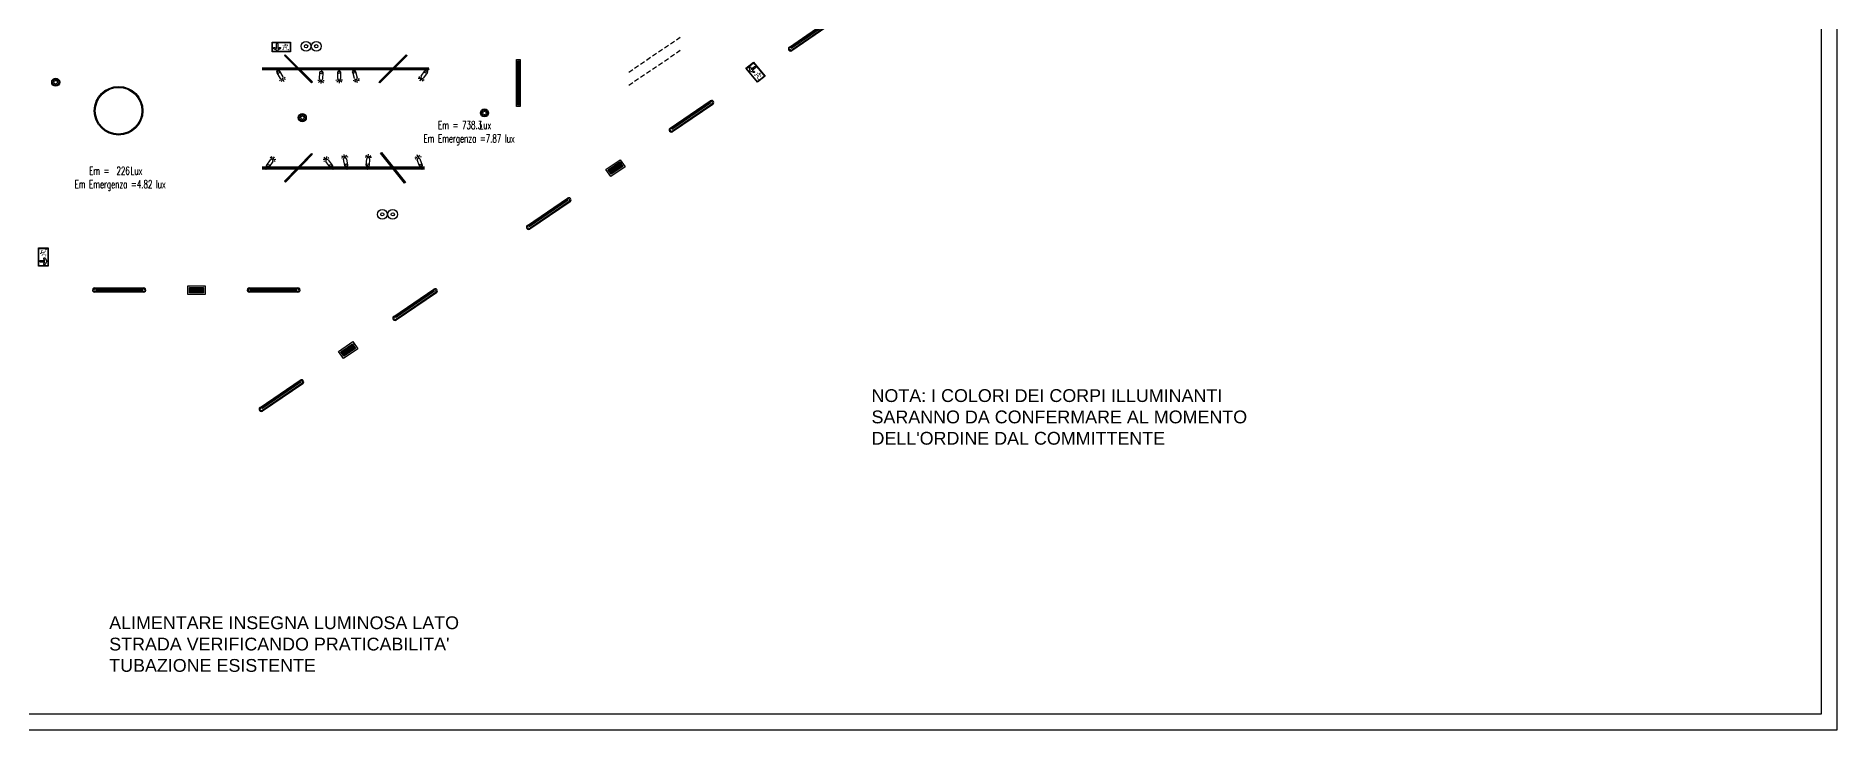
# Model space of a CAD drawing. Header units: millimetres. Extents: x 10518 to 18958, y -3857 to 2113.
# Drawn here: x 13332 to 18958, y -3857 to -1688 of the extents above; entities that cross this region are included whole.
import ezdxf
from ezdxf import colors
from ezdxf.entities.mleader import LeaderData, LeaderLine
from ezdxf.enums import TextEntityAlignment as Align
from ezdxf.math import Vec2, Vec3

# ---------------------------------------------------------------- set-up
doc = ezdxf.new("R2010")
doc.units = ezdxf.units.MM
doc.linetypes.add('35', pattern=[1.5, 0.5, -0.25, 0.5, -0.25])
doc.linetypes.add('Tratteggio', pattern=[0.25, 0.15, -0.1])
doc.layers.add('00 TESTO', color=7, linetype='Continuous', lineweight=0)
for name, color, linetype in [('EM', 4, 'Continuous'), ('LC', 3, 'Continuous'), ('SCRITTE1', 90, 'Continuous'), ('TESTI', 7, 'Continuous'), ('VOLTE', 5, 'Continuous')]:
    doc.layers.add(name, color=color, linetype=linetype)
doc.styles.add('1', font='SIMPLEX', dxfattribs={"width": 0.65})
doc.styles.add('ROMANS', font='romans', dxfattribs={"height": 2.5})
doc.styles.get("Standard").update_dxf_attribs({"font": 'arial.ttf'})

# ---------------------------------------------------------------- blocks, each defined once
blk = doc.blocks.new('3143_2_1')
for points in [[(-5.5, 73.2), (5.5, 73.2), (5.5, -73.2), (-5.5, -73.2)], [(-4.5, 72.2), (4.5, 72.2), (4.5, -72.2), (-4.5, -72.2)]]:
    blk.add_lwpolyline(points, close=True)
at = {"color": 2}
blk.add_lwpolyline([(-0.5, 68.2), (0.5, 68.2), (0.5, -68.2), (-0.5, -68.2)], close=True, dxfattribs=at)
blk = doc.blocks.new('5299_2_0')
for p, q in [((-5.6, 0), (-9.6, 0)), ((0, 9.6), (0, 5.6)), ((9.6, 0), (5.6, 0)), ((0, -5.6), (0, -9.6))]:
    blk.add_line(p, q)
for radius in [12.6, 9.58, 5.58]:
    blk.add_circle((0, 0), radius)
blk = doc.blocks.new('emer')
for points in [[(1047.689, 696.966), (1048.115, 696.966), (1048.115, 696.74), (1047.689, 696.74)], [(1047.699, 696.956), (1048.105, 696.956), (1048.105, 696.75), (1047.699, 696.75)]]:
    blk.add_lwpolyline(points, close=True)
for points, const_width in [([(1047.73, 696.811, -1.039456), (1047.744, 696.84), (1047.788, 696.818), (1047.788, 696.921, -1.036495), (1047.818, 696.921), (1047.818, 696.818), (1047.862, 696.84, -1.039456), (1047.876, 696.811), (1047.803, 696.774)], 0.00324), ([(1047.982, 696.921, 1), (1047.994, 696.915, 1)], 0.0138)]:
    blk.add_lwpolyline(points, format="xyb", close=True, dxfattribs=dict(const_width=const_width))
blk.add_lwpolyline([(1047.729, 696.81, -1.037578), (1047.745, 696.842), (1047.786, 696.821), (1047.786, 696.921, -1.034653), (1047.82, 696.921), (1047.82, 696.821), (1047.861, 696.842, -1.037578), (1047.877, 696.81), (1047.803, 696.773)], format="xyb", close=True)
at = {"const_width": 0.0121}
for points in [[(1047.995, 696.902), (1047.967, 696.871), (1047.93, 696.887)], [(1047.995, 696.902), (1048.05, 696.898), (1048.054, 696.868)], [(1047.999, 696.902), (1048.02, 696.838), (1048.025, 696.801), (1048.077, 696.803), (1048.073, 696.777)], [(1048.016, 696.837), (1047.956, 696.843), (1047.953, 696.789), (1047.922, 696.8)]]:
    blk.add_lwpolyline(points, dxfattribs=at)
blk = doc.blocks.new('P')
at = {"transparency": 16777216}
for radius in [9.6, 3.2]:
    blk.add_circle((0, 0), radius, dxfattribs=at)
at = {"layer": 'TESTI', "color": 7, "transparency": 16777216, "style": 'ROMANS'}
blk.add_attdef('P', text='', height=13, dxfattribs=at).set_placement((-10.5, 11.1), align=Align.RIGHT)
blk.add_attdef('P', (10, 11.1), '', height=13, dxfattribs=at)
blk = doc.blocks.new('one ring 123 w')
for radius in [76, 73]:
    blk.add_circle((0, 0), radius)
blk = doc.blocks.new('*U41')
at = {"color": 2, "const_width": 2}
blk.add_lwpolyline([(-59.5, 0), (59.3, 0)], dxfattribs=at)
blk.add_lwpolyline([(60, 1.9), (60, -1.9), (-60, -1.9), (-60, 1.9)], close=True)
blk = doc.blocks.new('*U51')
at = {"color": 2}
for p, q in [((0, -36.2), (3.6, -35.2)), ((8, -35.9), (4.2, -41.9)), ((10.2, -35.5), (12.4, -43.1)), ((12.6, -34.5), (19.1, -36.9)), ((15.6, -31.7), (19.3, -30.7))]:
    blk.add_line(p, q, dxfattribs=at)
at = {"layer": 'LC'}
for p, q in [((0, 0), (2.7, -9.5)), ((4.1, -30.4), (-1.5, -10.8)), ((7, -8.3), (12.7, -27.9))]:
    blk.add_line(p, q, dxfattribs=at)
for centre, radius in [((0, 0), 2.88), ((2.7, -9.5), 4.46)]:
    blk.add_circle(centre, radius, dxfattribs=at)
blk.add_arc((8.4, -29.2), 4.46, 196.0545, 16.0545, dxfattribs=at)
blk = doc.blocks.new('*U95')
at = {"color": 2}
for p, q in [((-9.8, -34.9), (-6, -34.8)), ((-2, -36.7), (-7.3, -41.4)), ((0.2, -37), (0.3, -44.9)), ((2.8, -36.6), (8.4, -40.7)), ((6.4, -34.8), (10.3, -34.7))]:
    blk.add_line(p, q, dxfattribs=at)
at = {"layer": 'LC'}
for p, q in [((0, 0), (0.1, -9.9)), ((-4.3, -30.4), (-4.4, -10)), ((4.5, -9.9), (4.6, -30.3))]:
    blk.add_line(p, q, dxfattribs=at)
for centre, radius in [((0, 0), 2.88), ((0.1, -9.9), 4.46)]:
    blk.add_circle(centre, radius, dxfattribs=at)
blk.add_arc((0.2, -30.3), 4.46, 180.3511, 0.3511, dxfattribs=at)
blk = doc.blocks.new('*U94')
at = {"color": 2}
for p, q in [((-11.7, -34.3), (-7.8, -34.5)), ((-3.9, -36.6), (-9.5, -41)), ((-1.7, -36.9), (-2.1, -44.8)), ((0.8, -36.7), (6.2, -41)), ((4.6, -35.1), (8.4, -35.2))]:
    blk.add_line(p, q, dxfattribs=at)
at = {"layer": 'LC'}
for p, q in [((0, 0), (-0.5, -9.9)), ((-5.9, -30.1), (-4.9, -9.7)), ((4, -10.1), (3, -30.5))]:
    blk.add_line(p, q, dxfattribs=at)
for centre, radius in [((0, 0), 2.88), ((-0.5, -9.9), 4.46)]:
    blk.add_circle(centre, radius, dxfattribs=at)
blk.add_arc((-1.4, -30.3), 4.46, 177.3243, 357.3243, dxfattribs=at)
blk = doc.blocks.new('*U54')
at = {"color": 2}
for p, q in [((9.1, -35.1), (12.4, -33.1)), ((16.9, -32.7), (14.6, -39.5)), ((18.9, -31.8), (22.9, -38.6)), ((20.9, -30.2), (27.8, -30.9)), ((23.1, -26.8), (26.4, -24.8))]:
    blk.add_line(p, q, dxfattribs=at)
at = {"layer": 'LC'}
for p, q in [((0, 0), (5.1, -8.5)), ((11.7, -28.4), (1.2, -10.8)), ((8.9, -6.3), (19.3, -23.8))]:
    blk.add_line(p, q, dxfattribs=at)
for centre, radius in [((0, 0), 2.88), ((5.1, -8.5), 4.46)]:
    blk.add_circle(centre, radius, dxfattribs=at)
blk.add_arc((15.5, -26.1), 4.46, 210.6952, 30.6952, dxfattribs=at)
blk = doc.blocks.new('*U53')
at = {"color": 2}
for p, q in [((-23.4, -28.4), (-30.5, -29)), ((-28.6, -22.3), (-25.5, -24.5)), ((-21.7, -29.9), (-26.3, -36.3)), ((-19.5, -31.1), (-17.3, -37.7)), ((-15.4, -31.8), (-12.3, -34.1))]:
    blk.add_line(p, q, dxfattribs=at)
at = {"layer": 'LC'}
for p, q in [((0, 0), (-5.8, -8)), ((-21.4, -21.9), (-9.4, -5.4)), ((-2.2, -10.7), (-14.2, -27.2))]:
    blk.add_line(p, q, dxfattribs=at)
for centre, radius in [((0, 0), 2.88), ((-5.8, -8), 4.46)]:
    blk.add_circle(centre, radius, dxfattribs=at)
blk.add_arc((-17.8, -24.6), 4.46, 144.0283, 324.0283, dxfattribs=at)
blk = doc.blocks.new('*U91')
blk.add_lwpolyline([(-4.9, -59.9), (-8.8, -59.5), (4.8, 59.8), (8.6, 59.4)], close=True)
at = {"color": 2, "const_width": 2}
blk.add_lwpolyline([(6.6, 59), (-6.8, -59)], dxfattribs=at)
blk = doc.blocks.new('*U89')
blk.add_lwpolyline([(2.9, -60.1), (-1, -60.1), (-3, 59.9), (0.9, 60)], close=True)
at = {"color": 2, "const_width": 2}
blk.add_lwpolyline([(-1.1, 59.4), (0.9, -59.4)], dxfattribs=at)
blk = doc.blocks.new('*U93')
at = {"color": 2}
for p, q in [((-3.7, 35.2), (-7.5, 35.4)), ((0.1, 36.7), (-5.2, 41.2)), ((2.6, 36.9), (3.2, 44.7)), ((4.8, 36.5), (10.5, 40.8)), ((12.5, 34), (8.7, 34.3))]:
    blk.add_line(p, q, dxfattribs=at)
at = {"layer": 'LC'}
for p, q in [((-3.7, 10.2), (-2.3, 30.6)), ((0, 0), (0.7, 9.9)), ((6.6, 30), (5.2, 9.6))]:
    blk.add_line(p, q, dxfattribs=at)
for centre, radius in [((0.7, 9.9), 4.46), ((0, 0), 2.88)]:
    blk.add_circle(centre, radius, dxfattribs=at)
blk.add_arc((2.2, 30.3), 4.46, 355.9165, 175.9165, dxfattribs=at)
blk = doc.blocks.new('*U92')
at = {"color": 2}
for p, q in [((-12.3, 33.2), (-16.1, 32.5)), ((-9, 35.6), (-15.2, 38.6)), ((-6.6, 36.4), (-8, 44.1)), ((-4.3, 36.5), (0.1, 42.1)), ((3.7, 36), (0, 35.4))]:
    blk.add_line(p, q, dxfattribs=at)
at = {"layer": 'LC'}
for p, q in [((-6.2, 9), (-9.8, 29.1)), ((0, 0), (-1.8, 9.8)), ((-1, 30.7), (2.6, 10.6))]:
    blk.add_line(p, q, dxfattribs=at)
for centre, radius in [((-1.8, 9.8), 4.46), ((0, 0), 2.88)]:
    blk.add_circle(centre, radius, dxfattribs=at)
blk.add_arc((-5.4, 29.9), 4.46, 10.2139, 190.2139, dxfattribs=at)
blk = doc.blocks.new('*U90')
at = {"color": 2}
for p, q in [((-24.1, 27.7), (-31, 27.6)), ((-25.9, 24), (-29, 21.7)), ((-22.3, 29.5), (-27, 35.8)), ((-20.4, 30.6), (-18.9, 37.6)), ((-12.9, 33.8), (-16, 31.5))]:
    blk.add_line(p, q, dxfattribs=at)
at = {"layer": 'LC'}
for p, q in [((-9.5, 5.2), (-21.8, 21.5)), ((-14.7, 26.9), (-2.4, 10.6)), ((0, 0), (-6, 7.9))]:
    blk.add_line(p, q, dxfattribs=at)
for centre, radius in [((-6, 7.9), 4.46), ((0, 0), 2.88)]:
    blk.add_circle(centre, radius, dxfattribs=at)
blk.add_arc((-18.3, 24.2), 4.46, 37.0337, 217.0337, dxfattribs=at)
blk = doc.blocks.new('*U55')
at = {"color": 2}
for p, q in [((15.5, 31.8), (12.4, 34)), ((19.6, 31.1), (17.4, 37.7)), ((21.8, 29.9), (26.4, 36.2)), ((23.4, 28.4), (30.5, 29)), ((28.6, 22.2), (25.5, 24.5))]:
    blk.add_line(p, q, dxfattribs=at)
at = {"layer": 'LC'}
for p, q in [((0, 0), (5.9, 8)), ((2.2, 10.7), (14.3, 27.1)), ((21.5, 21.9), (9.5, 5.4))]:
    blk.add_line(p, q, dxfattribs=at)
for centre, radius in [((0, 0), 2.88), ((5.9, 8), 4.46)]:
    blk.add_circle(centre, radius, dxfattribs=at)
blk.add_arc((17.9, 24.5), 4.46, 323.8844, 143.8844, dxfattribs=at)
blk = doc.blocks.new('*U52')
at = {"color": 2}
for p, q in [((-14.5, 33.8), (-21.1, 35.8)), ((-17.4, 30.8), (-21, 29.5)), ((-12.2, 34.9), (-14.8, 42.3)), ((-10, 35.4), (-6.5, 41.6)), ((-2, 36.2), (-5.6, 34.9))]:
    blk.add_line(p, q, dxfattribs=at)
at = {"layer": 'LC'}
for p, q in [((-7.5, 7.9), (-14.2, 27.2)), ((-5.8, 30.1), (0.9, 10.8)), ((0, 0), (-3.3, 9.4))]:
    blk.add_line(p, q, dxfattribs=at)
for centre, radius in [((-3.3, 9.4), 4.46), ((0, 0), 2.88)]:
    blk.add_circle(centre, radius, dxfattribs=at)
blk.add_arc((-10, 28.6), 4.46, 19.2716, 199.2716, dxfattribs=at)
blk = doc.blocks.new('Lux')
at = {"layer": 'SCRITTE1', "style": '1', "width": 0.65}
blk.add_text('Em =     Lux', height=25, dxfattribs=at).set_placement((0, 0))
blk.add_attdef('200', text='', height=25, dxfattribs=at).set_placement((106.4, 0), align=Align.CENTER)
blk = doc.blocks.new('_DotSmall')
at = {"color": 0, "linetype": 'ByBlock', "const_width": 0.5}
blk.add_lwpolyline([(-0.0625, 0, 1), (0.0625, 0, 1)], format="xyb", close=True, dxfattribs=at)
blk = doc.blocks.new('4960_2_1')
at = {"color": 2}
blk.add_line((0, 74), (0, -74), dxfattribs=at)
for points in [[(-6.9, -76), (-6.9, -76), (-6.9, 76)], [(-4.9, -74), (-4.9, -74), (-4.9, 74)], [(4.9, 74), (4.9, -74)], [(6.9, 76), (6.9, -76)]]:
    blk.add_lwpolyline(points)
for centre, radius, start, end in [((0, 76), 6.88, 359.9295, 180.0705), ((0, 74), 4.88, 359.9295, 180.0705), ((0, -76), 6.88, 179.9295, 0.0705), ((0, -74), 4.88, 179.9295, 0.0705)]:
    blk.add_arc(centre, radius, start, end)
blk = doc.blocks.new('5457_2_1')
for p, q in [((-8.5, 22), (0, 0)), ((0, 0), (-8.5, -22)), ((-4, 22), (-4, -22)), ((-2, 22), (-2, -22)), ((0, 0), (0, 22)), ((0, 22), (0, -22)), ((2, 22), (2, -22)), ((4, 22), (4, -22))]:
    blk.add_line(p, q)
for points in [[(-13.5, -27), (-13.5, 27), (13.5, 27), (13.5, -27)], [(-8.5, -22), (-8.5, 22), (8.5, 22), (8.5, -22)]]:
    blk.add_lwpolyline(points, close=True)

msp = doc.modelspace()

# ---------------------------------------------------------------- linework, layer by layer
for points in [[(10518.5, 2112.5), (18958.1, 2112.5), (18958.1, -3857.2), (10518.5, -3857.2)], [(10567.9, 2063.1), (18908.7, 2063.1), (18908.7, -3807.8), (10567.9, -3807.8)]]:
    msp.add_lwpolyline(points, close=True)
at = {"layer": 'LC', "color": 151, "linetype": 'Tratteggio', "ltscale": 150, "const_width": 10, "elevation": 306.3}
for points in [[(14559.3, -1791.2), (14038.2, -1790.9)], [(14546.6, -2101), (14038.2, -2101)]]:
    msp.add_lwpolyline(points, dxfattribs=at)
at = {"layer": 'VOLTE', "linetype": '35', "ltscale": 30}
for p, q in [((15183.6, -1801.5), (15348.6, -1689.3)), ((15183.6, -1842.6), (15348.6, -1730.4))]:
    msp.add_line(p, q, dxfattribs=at)

# ---------------------------------------------------------------- block references
at = {"layer": 'EM', "xscale": 133.6092619955721, "yscale": 133.6092619955721, "zscale": 133.6092619955721}
msp.add_blockref('emer', (-125911, -94828.8), dxfattribs=at)
for p, rotation in [((-145374.7, 46830.4), 309.5640656398714), ((106461, -142388.7), 90.00000000000705)]:
    msp.add_blockref('emer', p, dxfattribs=dict(at, rotation=rotation))
at = {"layer": 'EM'}
for name, p, rotation in [('5299_2_0', (13393.6, -1832.9, 408.5), 269.9999988547262), ('5457_2_1', (15142.4, -2101.3, 398.3), 304.2573467302839), ('5457_2_1', (13833.1, -2482.4, 398.3), 269.9999999999996), ('5457_2_1', (14307.3, -2670, 398.3), 304.257346730284)]:
    msp.add_blockref(name, p, dxfattribs=dict(at, rotation=rotation))
for p in [(14163.9, -1943.6, 311.5), (14733.1, -1928.9, 311.5)]:
    msp.add_blockref('5299_2_0', p, dxfattribs=at)
at = {"layer": 'LC'}
for name, p, rotation in [('4960_2_1', (15752.3, -1685.8, 398.3), 304.2573467302842), ('*U41', (14151.9, -1790.7, 306.3), 134.9999807140945), ('*U41', (14447.5, -1790.6, 306.3), 225.0000192859044), ('4960_2_1', (15379.5, -1939.4, 398.3), 304.2573467302842), ('*U89', (14151.9, -2100.7, 306.3), 134.9999807140945), ('*U91', (14447.5, -2100.6, 306.3), 225.0000192859044), ('4960_2_1', (14933.7, -2243.4, 398.3), 304.2573467302842), ('4960_2_1', (13591.8, -2482.4, 398.3), 270), ('4960_2_1', (14074.3, -2482.4, 398.3), 270), ('4960_2_1', (14516.1, -2527.8, 398.3), 304.2573467302842), ('4960_2_1', (14098.6, -2812.2, 398.3), 304.2573467302842)]:
    msp.add_blockref(name, p, dxfattribs=dict(at, rotation=rotation))
at = {"layer": 'LC', "xscale": 1.6, "yscale": 1.6, "zscale": 1.6}
for p in [(14175.7, -1720.6), (14207.5, -1720.6), (14413.9, -2245.8), (14446.4, -2245.8)]:
    msp.add_blockref('P', p, dxfattribs=at)
at = {"layer": 'LC'}
for name, p in [('*U54', (14083.8, -1792.4, 306.3)), ('*U94', (14224, -1792.4, 306.3)), ('*U95', (14279, -1791.1, 306.3)), ('*U51', (14322.9, -1791.1, 306.3)), ('*U53', (14556.6, -1792.4, 306.3)), ('3143_2_1', (14839, -1835.3, 275.7)), ('one ring 123 w', (13590, -1922.1)), ('*U55', (14050.8, -2102.5, 306.3)), ('*U90', (14259.7, -2102.5, 306.3)), ('*U92', (14302.8, -2102.5, 306.3)), ('*U93', (14367.5, -2102.5, 306.3)), ('*U52', (14537.4, -2102.5, 306.3))]:
    msp.add_blockref(name, p, dxfattribs=at)
for p, values in [((14588, -1979.1), {'200': '738.3'}), ((13498, -2121.8), {'200': '226'})]:
    msp.add_blockref('Lux', p, dxfattribs=at).add_auto_attribs(values)

# ---------------------------------------------------------------- texts
at = {"layer": 'EM', "style": '1', "width": 0.65}
for s, p in [('Em Emergenza =7.87 lux', (14685, -2021.4)), ('Em Emergenza =4.82 lux', (13595, -2164.1))]:
    msp.add_text(s, height=25, dxfattribs=at).set_placement(p, align=Align.CENTER)

# ---------------------------------------------------------------- next in the draw order: leaders
at = {"layer": '00 TESTO'}
ml = msp.add_multileader_mtext('Standard', dxfattribs=at)
ml.set_content("NOTA: I COLORI DEI CORPI ILLUMINANTI SARANNO DA CONFERMARE AL MOMENTO DELL'ORDINE DAL COMMITTENTE", color=256)
ml.set_leader_properties()
ml.set_arrow_properties(name='DOTSMALL')
ml.build(insert=Vec2(0, 0))
ml.multileader.update_dxf_attribs({"leader_type": 0, "has_text_frame": 1, "dogleg_length": 15, "arrow_head_size": 20})
ctx = ml.context
ctx.base_point, ctx.char_height, ctx.arrow_head_size, ctx.landing_gap_size, ctx.plane_origin = Vec3(15929.8, -2812.5), 40, 20, 12.3, Vec3(16097.8, -2371)
notes = []
notes.append((ctx, [(0, (1, 1, 0), (15837.7, -2812.5), (1, 0), 92.1, [(0, [(16020.5, -2495.1)], 0, [])])]))
ctx.mtext.insert, ctx.mtext.width, ctx.mtext.flow_direction = Vec3(15942.1, -2792.2), 1273.05, 5
ctx.mtext.has_bg_fill, ctx.mtext.bg_color, ctx.mtext.bg_scale_factor, ctx.mtext.bg_transparency, ctx.mtext.use_window_bg_color = 1, -1027028792, 1.5, 0, 1
ml = msp.add_multileader_mtext('Standard', dxfattribs=at)
ml.set_content("ALIMENTARE INSEGNA LUMINOSA LATO STRADA VERIFICANDO PRATICABILITA' TUBAZIONE ESISTENTE", color=256)
ml.set_leader_properties()
ml.set_arrow_properties(name='DOTSMALL')
ml.build(insert=Vec2(0, 0))
ml.multileader.update_dxf_attribs({"leader_type": 0, "has_text_frame": 1, "dogleg_length": 15, "arrow_head_size": 20})
ctx = ml.context
ctx.base_point, ctx.char_height, ctx.arrow_head_size, ctx.landing_gap_size, ctx.plane_origin = Vec3(13548.4, -3522.4), 40, 20, 12.3, Vec3(13716.3, -3080.9)
notes.append((ctx, [(0, (1, 1, 0), (13456.3, -3522.4), (1, 0), 92.1, [(0, [(13639.1, -3205)], 0, [])])]))
ctx.mtext.insert, ctx.mtext.width, ctx.mtext.flow_direction = Vec3(13560.7, -3502), 1273.05, 5
ctx.mtext.has_bg_fill, ctx.mtext.bg_color, ctx.mtext.bg_scale_factor, ctx.mtext.bg_transparency, ctx.mtext.use_window_bg_color = 1, -1027028792, 1.5, 0, 1
for ctx, leaders in notes:
    for number, flags, end, landing, length, lines in leaders:
        leader = LeaderData()
        leader.index, (leader.has_last_leader_line, leader.has_dogleg_vector, leader.attachment_direction) = number, flags
        leader.last_leader_point, leader.dogleg_vector, leader.dogleg_length = Vec3(end), Vec3(landing), length
        for number, points, colour, breaks in lines:
            line = LeaderLine()
            line.index, line.vertices, line.color, line.breaks = number, Vec3.list(points), colors.encode_raw_color(colour), breaks
            leader.lines.append(line)
        ctx.leaders.append(leader)

doc.saveas('drawing.dxf')
